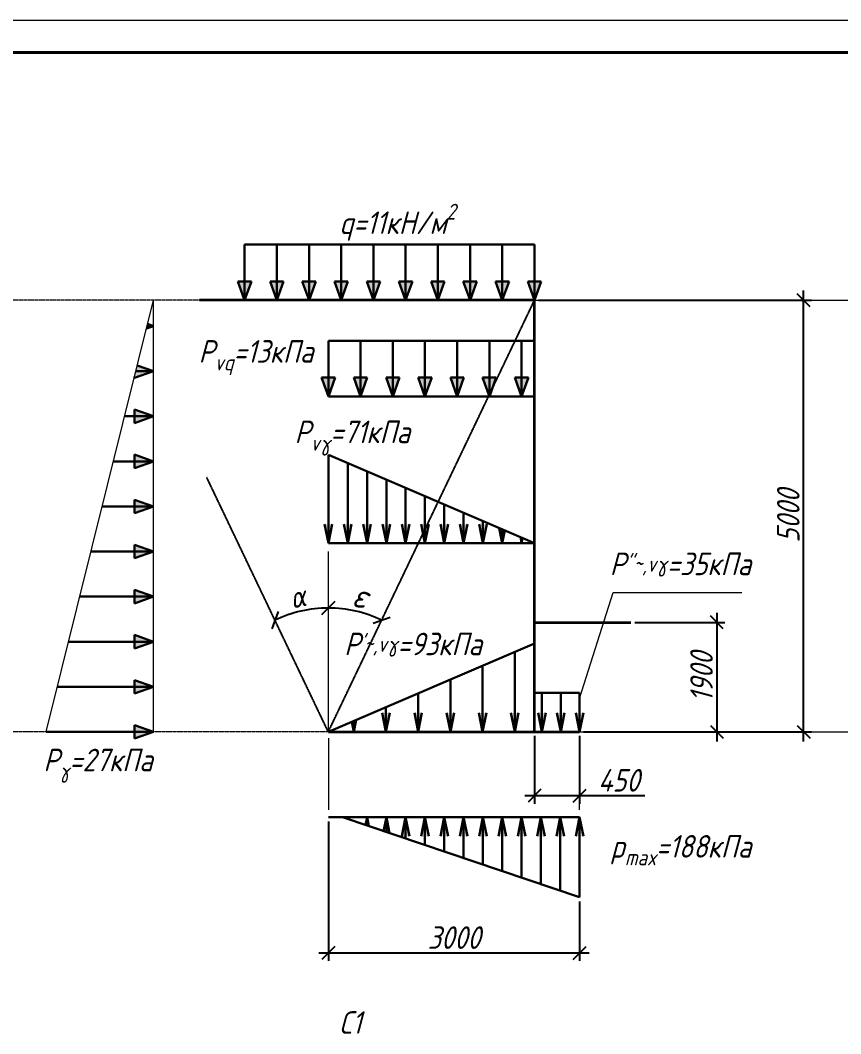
# Model space of a CAD drawing. Header units: millimetres. Extents: x -1004 to 900128, y -352756 to 107728.
# Drawn here: x 429481 to 442215, y -79268 to -63533 of the extents above; entities that cross this region are included whole.
import ezdxf

# ---------------------------------------------------------------- set-up
doc = ezdxf.new("R2010")
doc.units = ezdxf.units.MM
doc.linetypes.add('ACAD_ISO02W100', pattern=[15, 12, -3])
doc.linetypes.add('ACAD_ISO04W100', pattern=[30, 24, -3, 0, -3])
for name, color, linetype, lineweight in [('axles', 152, 'ACAD_ISO04W100', 20), ('basic', 95, 'Continuous', 30), ('frame', 173, 'Continuous', 40), ('hatch', 117, 'ACAD_ISO02W100', 25), ('size', 45, 'Continuous', 20), ('text', 13, 'Continuous', 20), ('thick', 42, 'Continuous', 35), ('thin', 153, 'Continuous', 18)]:
    doc.layers.add(name, color=color, linetype=linetype, lineweight=lineweight)
doc.styles.add('Structures', font='isocpeur.ttf', dxfattribs={"width": 0.85, "oblique": 15})
doc.styles.add('structures 5', font='isocpeur.ttf', dxfattribs={"width": 0.85, "oblique": 15, "height": 5})
doc.dimstyles.new('structures 3.5', dxfattribs={"dimtxt": 3.5, "dimasz": 2, "dimexe": 1.25, "dimexo": 0.625, "dimtad": 1, "dimtxsty": 'Structures', "dimblk": 'OBLIQUE', "dimcen": 2.5, "dimdle": 1.5, "dimadec": 0, "dimazin": 0, "dimtfac": 1, "dimtmove": 0, "dimatfit": 3, "dimfxl": 1, "dimarcsym": 0})

# ---------------------------------------------------------------- blocks, each defined once
blk = doc.blocks.new('_Oblique')
at = {"color": 0, "linetype": 'ByBlock', "lineweight": -2}
blk.add_line((-0.5, -0.5), (0.5, 0.5), dxfattribs=at)
blk = doc.blocks.new('*D807')
at = {"layer": 'Defpoints', "color": 0, "transparency": 16777216}
for p in [(438957.796112358, -72881.13182245078), (438162.4735744719, -74581.13182245078), (440292.5643207263, -74581.13182245078)]:
    blk.add_point(p, dxfattribs=at)
at = {"layer": 'size', "color": 0, "lineweight": -2, "transparency": 16777216}
for p, q in [((440292.5643207263, -72731.13182245078), (440292.5643207263, -74731.13182245078)), ((439020.296112358, -72881.13182245078), (440417.5643207263, -72881.13182245078)), ((438224.9735744719, -74581.13182245078), (440417.5643207263, -74581.13182245078))]:
    blk.add_line(p, q, dxfattribs=at)
at = {"layer": 'size', "color": 0, "lineweight": -2, "transparency": 16777216, "xscale": 200, "yscale": 200, "zscale": 200}
for p, rotation in [((440292.5643207263, -72881.13182245078), 90), ((440292.5643207263, -74581.13182245078), 270)]:
    blk.add_blockref('_Oblique', p, dxfattribs=dict(at, rotation=rotation))
at = {"layer": 'size', "color": 0, "transparency": 16777216, "insert": (440055.0643207262, -73731.1318224509), "char_height": 350, "attachment_point": 5, "rotation": 90, "style": 'Structures'}
blk.add_mtext('1900', dxfattribs=at)
blk = doc.blocks.new('*D808')
at = {"layer": 'Defpoints', "color": 0, "transparency": 16777216}
for p in [(437462.4735744717, -74581.13182245076), (438162.4735744717, -74581.13182245076), (438162.4735744717, -75570.84976366573)]:
    blk.add_point(p, dxfattribs=at)
at = {"layer": 'size', "color": 0, "lineweight": -2, "transparency": 16777216}
for p, q in [((437462.4735744717, -74643.63182245076), (437462.4735744717, -75695.84976366573)), ((438162.4735744717, -74643.63182245076), (438162.4735744717, -75695.84976366573)), ((437312.4735744717, -75570.84976366573), (438162.4735744717, -75570.84976366573)), ((438162.4735744717, -75570.84976366573), (439176.2557918226, -75570.84976366573))]:
    blk.add_line(p, q, dxfattribs=at)
at = {"layer": 'size', "color": 0, "lineweight": -2, "transparency": 16777216, "xscale": 200, "yscale": 200, "zscale": 200, "rotation": 180}
blk.add_blockref('_Oblique', (437462.4735744717, -75570.84976366573), dxfattribs=at)
at = {"layer": 'size', "color": 0, "lineweight": -2, "transparency": 16777216, "xscale": 200, "yscale": 200, "zscale": 200}
blk.add_blockref('_Oblique', (438162.4735744717, -75570.84976366573), dxfattribs=at)
at = {"layer": 'size', "color": 0, "transparency": 16777216, "insert": (438769.3646831471, -75333.34976366573), "char_height": 350, "attachment_point": 5, "style": 'Structures'}
blk.add_mtext('450', dxfattribs=at)
blk = doc.blocks.new('*D809')
at = {"layer": 'Defpoints', "color": 0, "transparency": 16777216}
for p in [(437462.4735744719, -67881.13182245078), (441638.7666124987, -67881.13182245078), (438162.4735744719, -74581.13182245078)]:
    blk.add_point(p, dxfattribs=at)
at = {"layer": 'size', "color": 0, "lineweight": -2, "transparency": 16777216}
for p, q in [((441638.7666124987, -74731.13182245078), (441638.7666124987, -67731.13182245078)), ((437524.9735744719, -67881.13182245078), (441763.7666124987, -67881.13182245078)), ((438224.9735744719, -74581.13182245078), (441763.7666124987, -74581.13182245078))]:
    blk.add_line(p, q, dxfattribs=at)
at = {"layer": 'size', "color": 0, "lineweight": -2, "transparency": 16777216, "xscale": 200, "yscale": 200, "zscale": 200}
for p, rotation in [((441638.7666124987, -67881.13182245078), 90), ((441638.7666124987, -74581.13182245078), 270)]:
    blk.add_blockref('_Oblique', p, dxfattribs=dict(at, rotation=rotation))
at = {"layer": 'size', "color": 0, "transparency": 16777216, "insert": (441401.2666124986, -71231.1318224509), "char_height": 350, "attachment_point": 5, "rotation": 90, "style": 'Structures'}
blk.add_mtext('5000', dxfattribs=at)
blk = doc.blocks.new('*D810')
at = {"layer": 'Defpoints', "color": 0, "transparency": 16777216}
for p in [(437462.4735744716, -67881.13182245076), (434262.4735744717, -71779.98751635358), (434546.856879126, -72680.52506959015), (434262.4735744717, -74581.13182245076), (434262.4735744717, -74581.13182245076)]:
    blk.add_point(p, dxfattribs=at)
at = {"layer": 'size', "color": 0, "lineweight": -2, "transparency": 16777216}
blk.add_arc((434262.4735744717, -74581.13182245076), 1921.764786071757, 64.47030200946747, 89.99999999999991, dxfattribs=at)
at = {"layer": 'size', "color": 0, "lineweight": -2, "transparency": 16777216, "xscale": 200, "yscale": 200, "zscale": 200}
for p, rotation in [((434262.4735744717, -72659.367036379), 179.9999999999999), ((435090.7135979216, -72847.00427335259), 334.4703020094675)]:
    blk.add_blockref('_Oblique', p, dxfattribs=dict(at, rotation=rotation))
at = {"layer": 'size', "color": 0, "transparency": 16777216, "insert": (434765.3550587959, -72466.25042558493), "char_height": 350, "attachment_point": 5, "rotation": 346.62446844601976, "style": 'Structures'}
blk.add_mtext('{\\H1.08333x;ε}', dxfattribs=at)
blk = doc.blocks.new('*D811')
at = {"layer": 'Defpoints', "color": 0, "transparency": 16777216}
for p in [(431062.4735744717, -67881.13182245077), (434262.4735744716, -68131.13182245076), (433978.0902698173, -72680.5250695901), (434262.4735744716, -74581.13182245076), (434262.4735744716, -74581.13182245076)]:
    blk.add_point(p, dxfattribs=at)
at = {"layer": 'size', "color": 0, "lineweight": -2, "transparency": 16777216}
blk.add_arc((434262.4735744716, -74581.13182245076), 1921.764786071808, 90.00000000000007, 115.5296979905329, dxfattribs=at)
at = {"layer": 'size', "color": 0, "lineweight": -2, "transparency": 16777216, "xscale": 200, "yscale": 200, "zscale": 200}
blk.add_blockref('_Oblique', (434262.4735744716, -72659.36703637896), dxfattribs=at)
at = {"layer": 'size', "color": 0, "lineweight": -2, "transparency": 16777216, "xscale": 200, "yscale": 200, "zscale": 200, "rotation": 205.5296979905329}
blk.add_blockref('_Oblique', (433434.2335510218, -72847.00427335256), dxfattribs=at)
at = {"layer": 'size', "color": 0, "transparency": 16777216, "insert": (433786.9948098958, -72482.34509187407), "char_height": 350, "width": 756.4295596564855, "attachment_point": 5, "rotation": 12.764848995266489, "style": 'Structures'}
blk.add_mtext('{\\H0.95833x;α}', dxfattribs=at)
blk = doc.blocks.new('*D760')
at = {"layer": 'Defpoints', "color": 0, "transparency": 16777216}
for p in [(434262.4735744717, -75907.58511154777), (438162.4735744717, -77149.89429488641), (438162.4735744717, -78012.85296172964)]:
    blk.add_point(p, dxfattribs=at)
at = {"layer": 'size', "color": 0, "lineweight": -2, "transparency": 16777216}
for p, q in [((434262.4735744717, -75970.08511154777), (434262.4735744717, -78137.85296172964)), ((438162.4735744717, -77212.39429488641), (438162.4735744717, -78137.85296172964)), ((434112.4735744717, -78012.85296172964), (438312.4735744717, -78012.85296172964))]:
    blk.add_line(p, q, dxfattribs=at)
at = {"layer": 'size', "color": 0, "lineweight": -2, "transparency": 16777216, "xscale": 200, "yscale": 200, "zscale": 200, "rotation": 180}
blk.add_blockref('_Oblique', (434262.4735744717, -78012.85296172964), dxfattribs=at)
at = {"layer": 'size', "color": 0, "lineweight": -2, "transparency": 16777216, "xscale": 200, "yscale": 200, "zscale": 200}
blk.add_blockref('_Oblique', (438162.4735744717, -78012.85296172964), dxfattribs=at)
at = {"layer": 'size', "color": 0, "transparency": 16777216, "insert": (436212.4735744717, -77775.35296172964), "char_height": 350, "attachment_point": 5, "style": 'Structures'}
blk.add_mtext('3000', dxfattribs=at)

msp = doc.modelspace()

# ---------------------------------------------------------------- hatches: boundary and pattern name
at = {"layer": 'basic'}
h = msp.add_hatch(color=256, dxfattribs=at)
h.dxf.hatch_style = 1
h.paths.add_polyline_path([(432857.548402133, -67586.47545958908), (432962.4735744717, -67881.13182245076), (432962.4735744717, -67586.47545958908)])
h.paths.add_polyline_path([(432962.4735744717, -67586.47545958908), (432962.4735744717, -67881.13182245076), (433067.3987468103, -67586.47545958908)])
h = msp.add_hatch(color=256, dxfattribs=at)
h.dxf.hatch_style = 1
h.paths.add_polyline_path([(433357.548402133, -67586.47545958908), (433462.4735744717, -67881.13182245076), (433462.4735744717, -67586.47545958908)])
h.paths.add_polyline_path([(433462.4735744717, -67586.47545958908), (433462.4735744717, -67881.13182245076), (433567.3987468103, -67586.47545958908)])
h = msp.add_hatch(color=256, dxfattribs=at)
h.dxf.hatch_style = 1
h.paths.add_polyline_path([(433857.548402133, -67586.47545958908), (433962.4735744717, -67881.13182245076), (433962.4735744717, -67586.47545958908)])
h.paths.add_polyline_path([(433962.4735744717, -67586.47545958908), (433962.4735744717, -67881.13182245076), (434067.3987468103, -67586.47545958908)])
h = msp.add_hatch(color=256, dxfattribs=at)
h.dxf.hatch_style = 1
h.paths.add_polyline_path([(434357.548402133, -67586.47545958908), (434462.4735744717, -67881.13182245076), (434462.4735744717, -67586.47545958908)])
h.paths.add_polyline_path([(434462.4735744717, -67586.47545958908), (434462.4735744717, -67881.13182245076), (434567.3987468103, -67586.47545958908)])
h = msp.add_hatch(color=256, dxfattribs=at)
h.dxf.hatch_style = 1
h.paths.add_polyline_path([(434857.548402133, -67586.47545958908), (434962.4735744717, -67881.13182245076), (434962.4735744717, -67586.47545958908)])
h.paths.add_polyline_path([(434962.4735744717, -67586.47545958908), (434962.4735744717, -67881.13182245076), (435067.3987468103, -67586.47545958908)])
h = msp.add_hatch(color=256, dxfattribs=at)
h.dxf.hatch_style = 1
h.paths.add_polyline_path([(435357.548402133, -67586.47545958908), (435462.4735744717, -67881.13182245076), (435462.4735744717, -67586.47545958908)])
h.paths.add_polyline_path([(435462.4735744717, -67586.47545958908), (435462.4735744717, -67881.13182245076), (435567.3987468103, -67586.47545958908)])
h = msp.add_hatch(color=256, dxfattribs=at)
h.dxf.hatch_style = 1
h.paths.add_polyline_path([(435857.548402133, -67586.47545958908), (435962.4735744717, -67881.13182245076), (435962.4735744717, -67586.47545958908)])
h.paths.add_polyline_path([(435962.4735744717, -67586.47545958908), (435962.4735744717, -67881.13182245076), (436067.3987468103, -67586.47545958908)])
h = msp.add_hatch(color=256, dxfattribs=at)
h.dxf.hatch_style = 1
h.paths.add_polyline_path([(436357.548402133, -67586.47545958908), (436462.4735744717, -67881.13182245076), (436462.4735744717, -67586.47545958908)])
h.paths.add_polyline_path([(436462.4735744717, -67586.47545958908), (436462.4735744717, -67881.13182245076), (436567.3987468103, -67586.47545958908)])
h = msp.add_hatch(color=256, dxfattribs=at)
h.dxf.hatch_style = 1
h.paths.add_polyline_path([(436857.548402133, -67586.47545958908), (436962.4735744717, -67881.13182245076), (436962.4735744717, -67586.47545958908)])
h.paths.add_polyline_path([(436962.4735744717, -67586.47545958908), (436962.4735744717, -67881.13182245076), (437067.3987468103, -67586.47545958908)])
h = msp.add_hatch(color=256, dxfattribs=at)
h.dxf.hatch_style = 1
h.paths.add_polyline_path([(437357.548402133, -67586.47545958908), (437462.4735744717, -67881.13182245076), (437462.4735744717, -67586.47545958908)])
h.paths.add_polyline_path([(437462.4735744717, -67586.47545958908), (437462.4735744717, -67881.13182245076), (437567.3987468103, -67586.47545958908)])
h = msp.add_hatch(color=256, dxfattribs=at)
h.dxf.hatch_style = 1
h.paths.add_polyline_path([(431456.145855153, -68248.64587994386), (431448.081806865, -68281.13182245076), (431547.3745798705, -68281.13182245076)])
h.paths.add_polyline_path([(431547.3745798705, -68281.13182245076), (431448.081806865, -68281.13182245076), (431438.4539005165, -68319.91775241157)])
h.paths.add_polyline_path([(431547.3745798705, -68981.13182245076), (431274.3194541053, -68981.13182245076), (431262.3167105782, -69029.48476159787), (431287.3514961965, -69073.7243142658)])
h.paths.add_polyline_path([(431296.4955868974, -68891.7954805568), (431274.3194541053, -68981.13182245076), (431547.3745798705, -68981.13182245076)])
h.paths.add_polyline_path([(431262.3167105782, -69029.48476159787), (431252.7182170089, -69068.15220245502), (431252.7182170089, -69086.05699478937), (431287.3514961965, -69073.7243142658)])
h = msp.add_hatch(color=256, dxfattribs=at)
h.dxf.hatch_style = 1
h.paths.add_polyline_path([(434157.548402133, -69079.92885413425), (434262.4735744717, -69374.58521699593), (434262.4735744717, -69079.92885413425)])
h.paths.add_polyline_path([(434262.4735744717, -69079.92885413425), (434262.4735744717, -69374.58521699593), (434367.3987468103, -69079.92885413425)])
h = msp.add_hatch(color=256, dxfattribs=at)
h.dxf.hatch_style = 1
h.paths.add_polyline_path([(434657.548402133, -69079.92885413425), (434762.4735744717, -69374.58521699593), (434762.4735744717, -69079.92885413425)])
h.paths.add_polyline_path([(434762.4735744717, -69079.92885413425), (434762.4735744717, -69374.58521699593), (434867.3987468103, -69079.92885413425)])
h = msp.add_hatch(color=256, dxfattribs=at)
h.dxf.hatch_style = 1
h.paths.add_polyline_path([(435157.548402133, -69079.92885413425), (435262.4735744717, -69374.58521699593), (435262.4735744717, -69079.92885413425)])
h.paths.add_polyline_path([(435262.4735744717, -69079.92885413425), (435262.4735744717, -69374.58521699593), (435367.3987468103, -69079.92885413425)])
h = msp.add_hatch(color=256, dxfattribs=at)
h.dxf.hatch_style = 1
h.paths.add_polyline_path([(435657.548402133, -69079.92885413425), (435762.4735744717, -69374.58521699593), (435762.4735744717, -69079.92885413425)])
h.paths.add_polyline_path([(435762.4735744717, -69079.92885413425), (435762.4735744717, -69374.58521699593), (435867.3987468103, -69079.92885413425)])
h = msp.add_hatch(color=256, dxfattribs=at)
h.dxf.hatch_style = 1
h.paths.add_polyline_path([(436157.548402133, -69079.92885413425), (436262.4735744717, -69374.58521699593), (436262.4735744717, -69079.92885413425)])
h.paths.add_polyline_path([(436262.4735744717, -69079.92885413425), (436262.4735744717, -69374.58521699593), (436367.3987468103, -69079.92885413425)])
h = msp.add_hatch(color=256, dxfattribs=at)
h.dxf.hatch_style = 1
h.paths.add_polyline_path([(436657.548402133, -69079.92885413425), (436762.4735744717, -69374.58521699593), (436762.4735744717, -69079.92885413425)])
h.paths.add_polyline_path([(436762.4735744717, -69079.92885413425), (436762.4735744717, -69374.58521699593), (436867.3987468103, -69079.92885413425)])
h = msp.add_hatch(color=256, dxfattribs=at)
h.dxf.hatch_style = 1
h.paths.add_polyline_path([(437157.548402133, -69079.92885413425), (437262.4735744717, -69374.58521699593), (437262.4735744717, -69079.92885413425)])
h.paths.add_polyline_path([(437262.4735744717, -69079.92885413425), (437262.4735744717, -69374.58521699593), (437367.3987468103, -69079.92885413425)])
h = msp.add_hatch(color=256, dxfattribs=at)
h.dxf.hatch_style = 1
h.paths.add_polyline_path([(431252.7182170089, -69576.20665011214), (431547.3745798705, -69681.13182245076), (431252.7182170089, -69681.13182245076)])
h.paths.add_polyline_path([(431252.7182170089, -69681.13182245076), (431547.3745798705, -69681.13182245076), (431252.7182170089, -69786.05699478937)])
h = msp.add_hatch(color=256, dxfattribs=at)
h.dxf.hatch_style = 1
h.paths.add_polyline_path([(431252.7182170089, -70276.20665011214), (431547.3745798705, -70381.13182245076), (431252.7182170089, -70381.13182245076)])
h.paths.add_polyline_path([(431252.7182170089, -70381.13182245076), (431547.3745798705, -70381.13182245076), (431252.7182170089, -70486.05699478937)])
h = msp.add_hatch(color=256, dxfattribs=at)
h.dxf.hatch_style = 1
h.paths.add_polyline_path([(431252.7182170089, -70976.20665011214), (431547.3745798705, -71081.13182245076), (431252.7182170089, -71081.13182245076)])
h.paths.add_polyline_path([(431252.7182170089, -71081.13182245076), (431547.3745798705, -71081.13182245076), (431252.7182170089, -71186.05699478937)])
h = msp.add_hatch(color=256, dxfattribs=at)
h.dxf.hatch_style = 1
h.paths.add_polyline_path([(434203.7417018359, -71357.29520274926), (434262.4735744717, -71357.29520274926), (434262.4735744717, -71651.95156561094)])
h.paths.add_polyline_path([(434262.4735744717, -71357.29520274926), (434321.2054471074, -71357.29520274926), (434262.4735744717, -71651.95156561094)])
h = msp.add_hatch(color=256, dxfattribs=at)
h.dxf.hatch_style = 1
h.paths.add_polyline_path([(434503.7417018359, -71357.29520274926), (434562.4735744717, -71357.29520274926), (434562.4735744717, -71651.95156561094)])
h.paths.add_polyline_path([(434562.4735744717, -71357.29520274926), (434621.2054471074, -71357.29520274926), (434562.4735744717, -71651.95156561094)])
h = msp.add_hatch(color=256, dxfattribs=at)
h.dxf.hatch_style = 1
h.paths.add_polyline_path([(434803.7417018359, -71357.29520274926), (434862.4735744717, -71357.29520274926), (434862.4735744717, -71651.95156561094)])
h.paths.add_polyline_path([(434862.4735744717, -71357.29520274926), (434921.2054471074, -71357.29520274926), (434862.4735744717, -71651.95156561094)])
h = msp.add_hatch(color=256, dxfattribs=at)
h.dxf.hatch_style = 1
h.paths.add_polyline_path([(435103.7417018359, -71357.29520274926), (435162.4735744717, -71357.29520274926), (435162.4735744717, -71651.95156561094)])
h.paths.add_polyline_path([(435162.4735744717, -71357.29520274926), (435221.2054471074, -71357.29520274926), (435162.4735744717, -71651.95156561094)])
h = msp.add_hatch(color=256, dxfattribs=at)
h.dxf.hatch_style = 1
h.paths.add_polyline_path([(435403.7417018359, -71357.29520274926), (435462.4735744717, -71357.29520274926), (435462.4735744717, -71651.95156561094)])
h.paths.add_polyline_path([(435462.4735744717, -71357.29520274926), (435521.2054471074, -71357.29520274926), (435462.4735744717, -71651.95156561094)])
h = msp.add_hatch(color=256, dxfattribs=at)
h.dxf.hatch_style = 1
h.paths.add_polyline_path([(435703.7417018359, -71357.29520274926), (435762.4735744717, -71357.29520274926), (435762.4735744717, -71651.95156561094)])
h.paths.add_polyline_path([(435762.4735744717, -71357.29520274926), (435821.2054471074, -71357.29520274926), (435762.4735744717, -71651.95156561094)])
h = msp.add_hatch(color=256, dxfattribs=at)
h.dxf.hatch_style = 1
h.paths.add_polyline_path([(436003.7417018359, -71357.29520274926), (436062.4735744717, -71357.29520274926), (436062.4735744717, -71651.95156561094)])
h.paths.add_polyline_path([(436062.4735744717, -71357.29520274926), (436121.2054471074, -71357.29520274926), (436062.4735744717, -71651.95156561094)])
h = msp.add_hatch(color=256, dxfattribs=at)
h.dxf.hatch_style = 1
h.paths.add_polyline_path([(436303.7417018359, -71357.29520274926), (436362.4735744717, -71357.29520274926), (436362.4735744717, -71651.95156561094)])
h.paths.add_polyline_path([(436362.4735744717, -71357.29520274926), (436421.2054471074, -71357.29520274926), (436362.4735744717, -71651.95156561094)])
h = msp.add_hatch(color=256, dxfattribs=at)
h.dxf.hatch_style = 1
h.paths.add_polyline_path([(436603.7417018359, -71357.29520274926), (436662.4735744717, -71357.29520274926), (436662.4735744717, -71651.95156561094)])
h.paths.add_polyline_path([(436662.4735744717, -71357.29520274926), (436721.2054471074, -71357.29520274926), (436662.4735744717, -71651.95156561094)])
h = msp.add_hatch(color=256, dxfattribs=at)
h.dxf.hatch_style = 1
h.paths.add_polyline_path([(437001.8876981433, -71454.2118749583), (436962.4735744717, -71437.2905210421), (436962.4735744717, -71651.95156561094)])
h.paths.add_polyline_path([(436962.4735744717, -71437.2905210421), (436915.6825403829, -71417.2020965342), (436962.4735744717, -71651.95156561094)])
h.paths.add_polyline_path([(437278.2392239403, -71572.85568934988), (437262.4735744717, -71566.0871477834), (437262.4735744717, -71651.95156561094)])
h.paths.add_polyline_path([(437262.4735744717, -71566.0871477834), (437243.7571608361, -71558.05177798023), (437262.4735744717, -71651.95156561094)])
h = msp.add_hatch(color=256, dxfattribs=at)
h.dxf.hatch_style = 1
h.paths.add_polyline_path([(431252.7182170089, -71676.20665011214), (431547.3745798705, -71781.13182245076), (431252.7182170089, -71781.13182245076)])
h.paths.add_polyline_path([(431252.7182170089, -71781.13182245076), (431547.3745798705, -71781.13182245076), (431252.7182170089, -71886.05699478937)])
h = msp.add_hatch(color=256, dxfattribs=at)
h.dxf.hatch_style = 1
h.paths.add_polyline_path([(431252.7182170089, -72376.20665011214), (431547.3745798705, -72481.13182245076), (431252.7182170089, -72481.13182245076)])
h.paths.add_polyline_path([(431252.7182170089, -72481.13182245076), (431547.3745798705, -72481.13182245076), (431252.7182170089, -72586.05699478937)])
h = msp.add_hatch(color=256, dxfattribs=at)
h.dxf.hatch_style = 1
h.paths.add_polyline_path([(431252.7182170089, -73076.20665011214), (431547.3745798705, -73181.13182245076), (431252.7182170089, -73181.13182245076)])
h.paths.add_polyline_path([(431252.7182170089, -73181.13182245076), (431547.3745798705, -73181.13182245076), (431252.7182170089, -73286.05699478937)])
h = msp.add_hatch(color=256, dxfattribs=at)
h.dxf.hatch_style = 1
h.paths.add_polyline_path([(431252.7182170089, -73776.20665011214), (431547.3745798705, -73881.13182245076), (431252.7182170089, -73881.13182245076)])
h.paths.add_polyline_path([(431252.7182170089, -73881.13182245076), (431547.3745798705, -73881.13182245076), (431252.7182170089, -73986.05699478937)])
h = msp.add_hatch(color=256, dxfattribs=at)
h.dxf.hatch_style = 1
h.paths.add_polyline_path([(434692.9655182217, -74396.31212180303), (434656.1266493319, -74412.12786195628), (434656.1266493319, -74581.13182245076)])
h.paths.add_polyline_path([(434656.1266493319, -74412.12786195628), (434625.0956673794, -74425.45014795611), (434656.1266493319, -74581.13182245076)])
h = msp.add_hatch(color=256, dxfattribs=at)
h.dxf.hatch_style = 1
h.paths.add_polyline_path([(435214.8585219677, -74286.47545958908), (435156.1266493319, -74286.47545958908), (435156.1266493319, -74581.13182245076)])
h.paths.add_polyline_path([(435156.1266493319, -74286.47545958908), (435097.3947766961, -74286.47545958908), (435156.1266493319, -74581.13182245076)])
h = msp.add_hatch(color=256, dxfattribs=at)
h.dxf.hatch_style = 1
h.paths.add_polyline_path([(435714.8585219677, -74286.47545958908), (435656.1266493319, -74286.47545958908), (435656.1266493319, -74581.13182245076)])
h.paths.add_polyline_path([(435656.1266493319, -74286.47545958908), (435597.3947766961, -74286.47545958908), (435656.1266493319, -74581.13182245076)])
h = msp.add_hatch(color=256, dxfattribs=at)
h.dxf.hatch_style = 1
h.paths.add_polyline_path([(436214.8585219677, -74286.47545958908), (436156.1266493319, -74286.47545958908), (436156.1266493319, -74581.13182245076)])
h.paths.add_polyline_path([(436156.1266493319, -74286.47545958908), (436097.3947766961, -74286.47545958908), (436156.1266493319, -74581.13182245076)])
h = msp.add_hatch(color=256, dxfattribs=at)
h.dxf.hatch_style = 1
h.paths.add_polyline_path([(436714.8585219677, -74286.47545958908), (436656.1266493319, -74286.47545958908), (436656.1266493319, -74581.13182245076)])
h.paths.add_polyline_path([(436656.1266493319, -74286.47545958908), (436597.3947766961, -74286.47545958908), (436656.1266493319, -74581.13182245076)])
h = msp.add_hatch(color=256, dxfattribs=at)
h.dxf.hatch_style = 1
h.paths.add_polyline_path([(437214.8585219677, -74286.47545958908), (437156.1266493319, -74286.47545958908), (437156.1266493319, -74581.13182245076)])
h.paths.add_polyline_path([(437156.1266493319, -74286.47545958908), (437097.3947766961, -74286.47545958908), (437156.1266493319, -74581.13182245076)])
h = msp.add_hatch(color=256, dxfattribs=at)
h.dxf.hatch_style = 1
h.paths.add_polyline_path([(437635.7845470891, -74286.47545958908), (437577.0526744534, -74286.47545958908), (437577.0526744534, -74581.13182245076)])
h.paths.add_polyline_path([(437577.0526744534, -74286.47545958908), (437518.3208018176, -74286.47545958908), (437577.0526744534, -74581.13182245076)])
h = msp.add_hatch(color=256, dxfattribs=at)
h.dxf.hatch_style = 1
h.paths.add_polyline_path([(437928.4949970982, -74286.47545958908), (437869.7631244625, -74286.47545958908), (437869.7631244625, -74581.13182245076)])
h.paths.add_polyline_path([(437869.7631244625, -74286.47545958908), (437811.0312518267, -74286.47545958908), (437869.7631244625, -74581.13182245076)])
h = msp.add_hatch(color=256, dxfattribs=at)
h.dxf.hatch_style = 1
h.paths.add_polyline_path([(438221.2054471074, -74286.47545958908), (438162.4735744717, -74286.47545958908), (438162.4735744717, -74581.13182245076)])
h.paths.add_polyline_path([(438162.4735744717, -74286.47545958908), (438103.7417018359, -74286.47545958908), (438162.4735744717, -74581.13182245076)])
h = msp.add_hatch(color=256, dxfattribs=at)
h.dxf.hatch_style = 1
h.paths.add_polyline_path([(431252.7182170089, -74476.20665011214), (431547.3745798705, -74581.13182245076), (431252.7182170089, -74581.13182245076)])
h.paths.add_polyline_path([(431252.7182170089, -74581.13182245076), (431547.3745798705, -74581.13182245076), (431252.7182170089, -74686.05699478937)])
h = msp.add_hatch(color=256, dxfattribs=at)
h.dxf.hatch_style = 1
h.paths.add_polyline_path([(435162.4735744717, -75907.58511154777), (435162.4735744717, -76137.14224325166), (435211.530622859, -76153.70311871878)])
h.paths.add_polyline_path([(435162.4735744717, -75907.58511154777), (435119.6022358831, -76122.66956454767), (435162.4735744717, -76137.14224325166)])
h.paths.add_polyline_path([(434862.4735744717, -75907.58511154777), (434862.4735744717, -76035.86703808818), (434889.8878073939, -76045.12164496684)])
h.paths.add_polyline_path([(434862.4735744717, -75907.58511154777), (434838.516061731, -76027.77936469478), (434862.4735744717, -76035.86703808818)])
h.paths.add_polyline_path([(434562.4735744717, -75907.58511154777), (434557.4298875789, -75932.88916484188), (434562.4735744717, -75934.59183292469)])
h.paths.add_polyline_path([(434562.4735744717, -75907.58511154777), (434562.4735744717, -75934.59183292469), (434568.244991929, -75936.54017121495)])
h = msp.add_hatch(color=256, dxfattribs=at)
h.dxf.hatch_style = 1
h.paths.add_polyline_path([(435403.7417018359, -76202.24147440944), (435462.4735744717, -76202.24147440944), (435462.4735744717, -75907.58511154777)])
h.paths.add_polyline_path([(435462.4735744717, -76202.24147440944), (435521.2054471074, -76202.24147440944), (435462.4735744717, -75907.58511154777)])
h = msp.add_hatch(color=256, dxfattribs=at)
h.dxf.hatch_style = 1
h.paths.add_polyline_path([(435703.7417018359, -76202.24147440944), (435762.4735744717, -76202.24147440944), (435762.4735744717, -75907.58511154777)])
h.paths.add_polyline_path([(435762.4735744717, -76202.24147440944), (435821.2054471074, -76202.24147440944), (435762.4735744717, -75907.58511154777)])
h = msp.add_hatch(color=256, dxfattribs=at)
h.dxf.hatch_style = 1
h.paths.add_polyline_path([(436003.7417018359, -76202.24147440944), (436062.4735744717, -76202.24147440944), (436062.4735744717, -75907.58511154777)])
h.paths.add_polyline_path([(436062.4735744717, -76202.24147440944), (436121.2054471074, -76202.24147440944), (436062.4735744717, -75907.58511154777)])
h = msp.add_hatch(color=256, dxfattribs=at)
h.dxf.hatch_style = 1
h.paths.add_polyline_path([(436303.7417018359, -76202.24147440944), (436362.4735744717, -76202.24147440944), (436362.4735744717, -75907.58511154777)])
h.paths.add_polyline_path([(436362.4735744717, -76202.24147440944), (436421.2054471074, -76202.24147440944), (436362.4735744717, -75907.58511154777)])
h = msp.add_hatch(color=256, dxfattribs=at)
h.dxf.hatch_style = 1
h.paths.add_polyline_path([(436603.7417018359, -76202.24147440944), (436662.4735744717, -76202.24147440944), (436662.4735744717, -75907.58511154777)])
h.paths.add_polyline_path([(436662.4735744717, -76202.24147440944), (436721.2054471074, -76202.24147440944), (436662.4735744717, -75907.58511154777)])
h = msp.add_hatch(color=256, dxfattribs=at)
h.dxf.hatch_style = 1
h.paths.add_polyline_path([(436903.7417018359, -76202.24147440944), (436962.4735744717, -76202.24147440944), (436962.4735744717, -75907.58511154777)])
h.paths.add_polyline_path([(436962.4735744717, -76202.24147440944), (437021.2054471074, -76202.24147440944), (436962.4735744717, -75907.58511154777)])
h = msp.add_hatch(color=256, dxfattribs=at)
h.dxf.hatch_style = 1
h.paths.add_polyline_path([(437203.7417018359, -76202.24147440944), (437262.4735744717, -76202.24147440944), (437262.4735744717, -75907.58511154777)])
h.paths.add_polyline_path([(437262.4735744717, -76202.24147440944), (437321.2054471074, -76202.24147440944), (437262.4735744717, -75907.58511154777)])
h = msp.add_hatch(color=256, dxfattribs=at)
h.dxf.hatch_style = 1
h.paths.add_polyline_path([(437503.7417018359, -76202.24147440944), (437562.4735744717, -76202.24147440944), (437562.4735744717, -75907.58511154777)])
h.paths.add_polyline_path([(437562.4735744717, -76202.24147440944), (437621.2054471074, -76202.24147440944), (437562.4735744717, -75907.58511154777)])
h = msp.add_hatch(color=256, dxfattribs=at)
h.dxf.hatch_style = 1
h.paths.add_polyline_path([(437803.7417018359, -76202.24147440944), (437862.4735744717, -76202.24147440944), (437862.4735744717, -75907.58511154777)])
h.paths.add_polyline_path([(437862.4735744717, -76202.24147440944), (437921.2054471074, -76202.24147440944), (437862.4735744717, -75907.58511154777)])
h = msp.add_hatch(color=256, dxfattribs=at)
h.dxf.hatch_style = 1
h.paths.add_polyline_path([(438103.7417018359, -76202.24147440944), (438162.4735744717, -76202.24147440944), (438162.4735744717, -75907.58511154777)])
h.paths.add_polyline_path([(438162.4735744717, -76202.24147440944), (438221.2054471074, -76202.24147440944), (438162.4735744717, -75907.58511154777)])

# ---------------------------------------------------------------- linework, layer by layer
at = {"layer": 'axles', "ltscale": 0.2}
for p, q in [((432260.7574856728, -67881.13182245076), (423232.2392053548, -67881.13182245076)), ((434262.4735744717, -74581.13182245076), (423782.2392053548, -74581.13182245076))]:
    msp.add_line(p, q, dxfattribs=at)
at = {"layer": 'axles', "ltscale": 0.4}
for p, q in [((437462.4735744717, -67881.13182245076), (453819.2765161432, -67881.13182245076)), ((438162.4735744717, -74581.13182245076), (450619.2765161432, -74581.13182245076))]:
    msp.add_line(p, q, dxfattribs=at)
at = {"layer": 'basic'}
for p, q in [((432962.4735744717, -67881.13182245076), (432962.4735744717, -67014.59852451473)), ((437462.4735744717, -67014.59852451473), (432962.4735744717, -67014.59852451472)), ((433462.4735744717, -67881.13182245076), (433462.4735744717, -67014.59852451473)), ((433962.4735744717, -67881.13182245076), (433962.4735744717, -67014.59852451473)), ((434462.4735744717, -67881.13182245076), (434462.4735744717, -67014.59852451473)), ((434962.4735744717, -67881.13182245076), (434962.4735744717, -67014.59852451473)), ((435462.4735744717, -67881.13182245076), (435462.4735744717, -67014.59852451473)), ((435962.4735744717, -67881.13182245076), (435962.4735744717, -67014.59852451473)), ((436462.4735744717, -67881.13182245076), (436462.4735744717, -67014.59852451473)), ((436962.4735744717, -67881.13182245076), (436962.4735744717, -67014.59852451473)), ((437462.4735744717, -67881.13182245076), (437462.4735744717, -67014.59852451473)), ((432962.4735744717, -67881.13182245076), (432857.548402133, -67586.47545958908)), ((433067.3987468103, -67586.47545958908), (432857.548402133, -67586.47545958908)), ((432962.4735744717, -67881.13182245076), (433067.3987468103, -67586.47545958908)), ((433462.4735744717, -67881.13182245076), (433357.548402133, -67586.47545958908)), ((433567.3987468103, -67586.47545958908), (433357.548402133, -67586.47545958908)), ((433462.4735744717, -67881.13182245076), (433567.3987468103, -67586.47545958908)), ((433962.4735744717, -67881.13182245076), (433857.548402133, -67586.47545958908)), ((434067.3987468103, -67586.47545958908), (433857.548402133, -67586.47545958908)), ((433962.4735744717, -67881.13182245076), (434067.3987468103, -67586.47545958908)), ((434462.4735744717, -67881.13182245076), (434357.548402133, -67586.47545958908)), ((434567.3987468103, -67586.47545958908), (434357.548402133, -67586.47545958908)), ((434462.4735744717, -67881.13182245076), (434567.3987468103, -67586.47545958908)), ((434962.4735744717, -67881.13182245076), (434857.548402133, -67586.47545958908)), ((435067.3987468103, -67586.47545958908), (434857.548402133, -67586.47545958908)), ((434962.4735744717, -67881.13182245076), (435067.3987468103, -67586.47545958908)), ((435462.4735744717, -67881.13182245076), (435357.548402133, -67586.47545958908)), ((435567.3987468103, -67586.47545958908), (435357.548402133, -67586.47545958908)), ((435462.4735744717, -67881.13182245076), (435567.3987468103, -67586.47545958908)), ((435962.4735744717, -67881.13182245076), (435857.548402133, -67586.47545958908)), ((436067.3987468103, -67586.47545958908), (435857.548402133, -67586.47545958908)), ((435962.4735744717, -67881.13182245076), (436067.3987468103, -67586.47545958908)), ((436462.4735744717, -67881.13182245076), (436357.548402133, -67586.47545958908)), ((436567.3987468103, -67586.47545958908), (436357.548402133, -67586.47545958908)), ((436462.4735744717, -67881.13182245076), (436567.3987468103, -67586.47545958908)), ((436962.4735744717, -67881.13182245076), (436857.548402133, -67586.47545958908)), ((437067.3987468103, -67586.47545958908), (436857.548402133, -67586.47545958908)), ((436962.4735744717, -67881.13182245076), (437067.3987468103, -67586.47545958908)), ((437462.4735744717, -67881.13182245076), (437357.548402133, -67586.47545958908)), ((437567.3987468103, -67586.47545958908), (437357.548402133, -67586.47545958908)), ((437462.4735744717, -67881.13182245076), (437567.3987468103, -67586.47545958908)), ((431547.3745798705, -68281.13182245076), (431438.4539005165, -68319.91775241157)), ((431547.3745798705, -68281.13182245076), (431448.081806865, -68281.13182245076)), ((431547.3745798705, -68281.13182245076), (431456.145855153, -68248.64587994386)), ((434262.4735744717, -69374.58521699593), (434262.4735744717, -68508.05191905992)), ((434262.4735744717, -68508.05191905992), (437462.4735744717, -68508.05191905992)), ((434762.4735744717, -69374.58521699593), (434762.4735744717, -68508.05191905992)), ((435262.4735744717, -69374.58521699593), (435262.4735744717, -68508.05191905992)), ((435762.4735744717, -69374.58521699593), (435762.4735744717, -68508.05191905992)), ((436262.4735744717, -69374.58521699593), (436262.4735744717, -68508.05191905992)), ((436762.4735744717, -69374.58521699593), (436762.4735744717, -68508.05191905992)), ((437262.4735744717, -69374.58521699593), (437262.4735744717, -68508.05191905992)), ((431547.3745798705, -68981.13182245076), (431296.4955868974, -68891.7954805568)), ((431547.3745798705, -68981.13182245076), (431252.7182170089, -69086.05699478937)), ((431252.7182170089, -69086.05699478937), (431252.7182170089, -69068.15220245504)), ((431547.3745798705, -68981.13182245076), (431274.3194541053, -68981.13182245076)), ((434262.4735744717, -69374.58521699593), (434157.548402133, -69079.92885413425)), ((434367.3987468103, -69079.92885413425), (434157.548402133, -69079.92885413425)), ((434262.4735744717, -69374.58521699593), (434367.3987468103, -69079.92885413425)), ((434762.4735744717, -69374.58521699593), (434657.548402133, -69079.92885413425)), ((434867.3987468103, -69079.92885413425), (434657.548402133, -69079.92885413425)), ((434762.4735744717, -69374.58521699593), (434867.3987468103, -69079.92885413425)), ((435262.4735744717, -69374.58521699593), (435157.548402133, -69079.92885413425)), ((435367.3987468103, -69079.92885413425), (435157.548402133, -69079.92885413425)), ((435262.4735744717, -69374.58521699593), (435367.3987468103, -69079.92885413425)), ((435762.4735744717, -69374.58521699593), (435657.548402133, -69079.92885413425)), ((435867.3987468103, -69079.92885413425), (435657.548402133, -69079.92885413425)), ((435762.4735744717, -69374.58521699593), (435867.3987468103, -69079.92885413425)), ((436262.4735744717, -69374.58521699593), (436157.548402133, -69079.92885413425)), ((436367.3987468103, -69079.92885413425), (436157.548402133, -69079.92885413425)), ((436262.4735744717, -69374.58521699593), (436367.3987468103, -69079.92885413425)), ((436762.4735744717, -69374.58521699593), (436657.548402133, -69079.92885413425)), ((436867.3987468103, -69079.92885413425), (436657.548402133, -69079.92885413425)), ((436762.4735744717, -69374.58521699593), (436867.3987468103, -69079.92885413425)), ((437262.4735744717, -69374.58521699593), (437157.548402133, -69079.92885413425)), ((437367.3987468103, -69079.92885413425), (437157.548402133, -69079.92885413425)), ((437262.4735744717, -69374.58521699593), (437367.3987468103, -69079.92885413425)), ((437462.4735744717, -69374.58521699593), (434262.4735744717, -69374.58521699593)), ((431547.3745798705, -69681.13182245076), (431100.5571013457, -69681.13182245076)), ((431547.3745798705, -69681.13182245076), (431252.7182170089, -69576.20665011214)), ((431252.7182170089, -69786.05699478937), (431252.7182170089, -69576.20665011214)), ((431547.3745798705, -69681.13182245076), (431252.7182170089, -69786.05699478937)), ((431547.3745798705, -70381.13182245076), (431252.7182170089, -70276.20665011214)), ((431252.7182170089, -70486.05699478937), (431252.7182170089, -70276.20665011214)), ((437462.4735744717, -71651.95156561094), (434262.4735744717, -70278.12088037038)), ((434262.4735744717, -71651.95156561094), (434262.4735744717, -70278.12088037038)), ((431547.3745798705, -70381.13182245076), (430926.7947485861, -70381.13182245076)), ((431547.3745798705, -70381.13182245076), (431252.7182170089, -70486.05699478937)), ((434562.4735744717, -71651.95156561094), (434562.4735744717, -70406.91750711168)), ((434862.4735744717, -71651.95156561094), (434862.4735744717, -70535.71413385299)), ((435162.4735744717, -71651.95156561094), (435162.4735744717, -70664.51076059429)), ((435462.4735744717, -71651.95156561094), (435462.4735744717, -70793.30738733559)), ((435762.4735744717, -71651.95156561094), (435762.4735744717, -70922.10401407689)), ((431547.3745798705, -71081.13182245076), (430753.0323958265, -71081.13182245076)), ((431547.3745798705, -71081.13182245076), (431252.7182170089, -70976.20665011214)), ((431252.7182170089, -71186.05699478937), (431252.7182170089, -70976.20665011214)), ((431547.3745798705, -71081.13182245076), (431252.7182170089, -71186.05699478937)), ((436062.4735744717, -71651.95156561094), (436062.4735744717, -71050.90064081819)), ((436362.4735744717, -71651.95156561094), (436362.4735744717, -71179.6972675595)), ((434262.4735744717, -71651.95156561094), (434203.7417018359, -71357.29520274926)), ((434262.4735744717, -71651.95156561094), (434321.2054471074, -71357.29520274926)), ((434562.4735744717, -71651.95156561094), (434503.7417018359, -71357.29520274926)), ((434562.4735744717, -71651.95156561094), (434621.2054471074, -71357.29520274926)), ((434862.4735744717, -71651.95156561094), (434803.7417018359, -71357.29520274926)), ((434862.4735744717, -71651.95156561094), (434921.2054471074, -71357.29520274926)), ((435162.4735744717, -71651.95156561094), (435103.7417018359, -71357.29520274926)), ((435162.4735744717, -71651.95156561094), (435221.2054471074, -71357.29520274926)), ((435462.4735744717, -71651.95156561094), (435403.7417018359, -71357.29520274926)), ((435462.4735744717, -71651.95156561094), (435521.2054471074, -71357.29520274926)), ((435762.4735744717, -71651.95156561094), (435703.7417018359, -71357.29520274926)), ((435762.4735744717, -71651.95156561094), (435821.2054471074, -71357.29520274926)), ((436062.4735744717, -71651.95156561094), (436003.7417018359, -71357.29520274926)), ((436062.4735744717, -71651.95156561094), (436121.2054471074, -71357.29520274926)), ((436362.4735744717, -71651.95156561094), (436303.7417018359, -71357.29520274926)), ((436362.4735744717, -71651.95156561094), (436421.2054471074, -71357.29520274926)), ((436662.4735744717, -71651.95156561094), (436603.7417018359, -71357.29520274926)), ((436662.4735744717, -71651.95156561094), (436662.4735744717, -71308.4938943008)), ((436662.4735744717, -71651.95156561094), (436721.2054471074, -71357.29520274926)), ((436962.4735744717, -71651.95156561094), (436915.6825403829, -71417.20209653421)), ((436962.4735744717, -71651.95156561094), (436962.4735744717, -71437.2905210421)), ((436962.4735744717, -71651.95156561094), (437001.8876981433, -71454.2118749583)), ((437262.4735744717, -71651.95156561094), (437243.7571608361, -71558.05177798025)), ((437262.4735744717, -71651.95156561094), (437262.4735744717, -71566.0871477834)), ((437262.4735744717, -71651.95156561094), (437278.2392239403, -71572.85568934989)), ((431547.3745798705, -71781.13182245076), (431252.7182170089, -71676.20665011214)), ((431252.7182170089, -71886.05699478937), (431252.7182170089, -71676.20665011214)), ((437462.4735744717, -71651.95156561094), (434262.4735744717, -71651.95156561094)), ((431547.3745798705, -71781.13182245076), (430579.2700430668, -71781.13182245076)), ((431547.3745798705, -71781.13182245076), (431252.7182170089, -71886.05699478937)), ((431547.3745798705, -72481.13182245076), (431252.7182170089, -72376.20665011214)), ((431252.7182170089, -72586.05699478937), (431252.7182170089, -72376.20665011214)), ((431547.3745798705, -72481.13182245076), (430405.5076903072, -72481.13182245076)), ((431547.3745798705, -72481.13182245076), (431252.7182170089, -72586.05699478937)), ((431547.3745798705, -73181.13182245076), (431252.7182170089, -73076.20665011214)), ((431252.7182170089, -73286.05699478937), (431252.7182170089, -73076.20665011214)), ((431547.3745798705, -73181.13182245076), (430231.7453375476, -73181.13182245076)), ((431547.3745798705, -73181.13182245076), (431252.7182170089, -73286.05699478937)), ((434262.4735744717, -74581.13182245076), (437462.4735744717, -73207.3011372102)), ((437156.1266493319, -74581.13182245076), (437156.1266493319, -73338.82263911211)), ((436656.1266493319, -74581.13182245076), (436656.1266493319, -73553.48368368094)), ((431547.3745798705, -73881.13182245076), (431252.7182170089, -73776.20665011214)), ((431252.7182170089, -73986.05699478937), (431252.7182170089, -73776.20665011214)), ((436156.1266493319, -74581.13182245076), (436156.1266493319, -73768.14472824978)), ((431547.3745798705, -73881.13182245076), (430057.982984788, -73881.13182245076)), ((431547.3745798705, -73881.13182245076), (431252.7182170089, -73986.05699478937)), ((435656.1266493319, -74581.13182245076), (435656.1266493319, -73982.80577281862)), ((438162.4735744717, -73973.53000025132), (437462.4735744717, -73973.53000025132)), ((437577.0526744534, -74581.13182245076), (437577.0526744534, -73973.53000025132)), ((437869.7631244625, -74581.13182245076), (437869.7631244625, -73973.53000025132)), ((438162.4735744717, -74581.13182245076), (438162.4735744717, -73973.53000025132)), ((435156.1266493319, -74581.13182245076), (435156.1266493319, -74197.46681738745)), ((434656.1266493319, -74581.13182245076), (434692.9655182217, -74396.31212180303)), ((434656.1266493319, -74581.13182245076), (434656.1266493319, -74412.12786195628)), ((435156.1266493319, -74581.13182245076), (435097.3947766961, -74286.47545958908)), ((435156.1266493319, -74581.13182245076), (435214.8585219677, -74286.47545958908)), ((435656.1266493319, -74581.13182245076), (435597.3947766961, -74286.47545958908)), ((435656.1266493319, -74581.13182245076), (435714.8585219677, -74286.47545958908)), ((436156.1266493319, -74581.13182245076), (436097.3947766961, -74286.47545958908)), ((436156.1266493319, -74581.13182245076), (436214.8585219677, -74286.47545958908)), ((436656.1266493319, -74581.13182245076), (436597.3947766961, -74286.47545958908)), ((436656.1266493319, -74581.13182245076), (436714.8585219677, -74286.47545958908)), ((437156.1266493319, -74581.13182245076), (437097.3947766961, -74286.47545958908)), ((437156.1266493319, -74581.13182245076), (437214.8585219677, -74286.47545958908)), ((437577.0526744534, -74581.13182245076), (437518.3208018176, -74286.47545958908)), ((437577.0526744534, -74581.13182245076), (437635.7845470891, -74286.47545958908)), ((437869.7631244625, -74581.13182245076), (437811.0312518267, -74286.47545958908)), ((437869.7631244625, -74581.13182245076), (437928.4949970982, -74286.47545958908)), ((438162.4735744717, -74581.13182245076), (438103.7417018359, -74286.47545958908)), ((438162.4735744717, -74581.13182245076), (438221.2054471074, -74286.47545958908)), ((431547.3745798705, -74581.13182245076), (429884.2206320283, -74581.13182245076)), ((431547.3745798705, -74581.13182245076), (431252.7182170089, -74476.20665011214)), ((431252.7182170089, -74686.05699478937), (431252.7182170089, -74476.20665011214)), ((431547.3745798705, -74581.13182245076), (431252.7182170089, -74686.05699478937)), ((434656.1266493319, -74581.13182245076), (434625.0956673794, -74425.45014795611)), ((438162.4735744717, -75907.58511154777), (434262.4735744717, -75907.58511154777)), ((434482.4735744717, -75907.58511154777), (438162.4735744717, -77149.89429488641)), ((434562.4735744717, -75907.58511154777), (434557.4298875789, -75932.88916484188)), ((434562.4735744717, -75907.58511154777), (434562.4735744717, -75934.59183292469)), ((434562.4735744717, -75907.58511154777), (434568.244991929, -75936.54017121496)), ((434862.4735744717, -75907.58511154777), (434838.516061731, -76027.77936469478)), ((434862.4735744717, -75907.58511154777), (434862.4735744717, -76035.86703808818)), ((434862.4735744717, -75907.58511154777), (434889.8878073939, -76045.12164496686)), ((435162.4735744717, -75907.58511154777), (435119.6022358831, -76122.66956454769)), ((435162.4735744717, -75907.58511154777), (435162.4735744717, -76137.14224325166)), ((435162.4735744717, -75907.58511154777), (435211.530622859, -76153.70311871878)), ((435462.4735744717, -75907.58511154777), (435403.7417018359, -76202.24147440944)), ((435462.4735744717, -75907.58511154777), (435462.4735744717, -76238.41744841513)), ((435462.4735744717, -75907.58511154777), (435521.2054471074, -76202.24147440944)), ((435762.4735744717, -75907.58511154777), (435703.7417018359, -76202.24147440944)), ((435762.4735744717, -75907.58511154777), (435762.4735744717, -76339.6926535786)), ((435762.4735744717, -75907.58511154777), (435821.2054471074, -76202.24147440944)), ((436062.4735744717, -75907.58511154777), (436003.7417018359, -76202.24147440944)), ((436062.4735744717, -75907.58511154777), (436062.4735744717, -76440.96785874208)), ((436062.4735744717, -75907.58511154777), (436121.2054471074, -76202.24147440944)), ((436362.4735744717, -75907.58511154777), (436303.7417018359, -76202.24147440944)), ((436362.4735744717, -75907.58511154777), (436362.4735744717, -76542.24306390555)), ((436362.4735744717, -75907.58511154777), (436421.2054471074, -76202.24147440944)), ((436662.4735744717, -75907.58511154777), (436603.7417018359, -76202.24147440944)), ((436662.4735744717, -75907.58511154777), (436662.4735744717, -76643.51826906903)), ((436662.4735744717, -75907.58511154777), (436721.2054471074, -76202.24147440944)), ((436962.4735744717, -75907.58511154777), (436903.7417018359, -76202.24147440944)), ((436962.4735744717, -75907.58511154777), (436962.4735744717, -76744.79347423252)), ((436962.4735744717, -75907.58511154777), (437021.2054471074, -76202.24147440944)), ((437262.4735744717, -75907.58511154777), (437203.7417018359, -76202.24147440944)), ((437262.4735744717, -75907.58511154777), (437262.4735744717, -76846.06867939599)), ((437262.4735744717, -75907.58511154777), (437321.2054471074, -76202.24147440944)), ((437562.4735744717, -75907.58511154777), (437503.7417018359, -76202.24147440944)), ((437562.4735744717, -75907.58511154777), (437562.4735744717, -76947.34388455946)), ((437562.4735744717, -75907.58511154777), (437621.2054471074, -76202.24147440944)), ((437862.4735744717, -75907.58511154777), (437803.7417018359, -76202.24147440944)), ((437862.4735744717, -75907.58511154777), (437862.4735744717, -77048.61908972294)), ((437862.4735744717, -75907.58511154777), (437921.2054471074, -76202.24147440944)), ((438162.4735744717, -75907.58511154777), (438103.7417018359, -76202.24147440944)), ((438162.4735744717, -75907.58511154777), (438162.4735744717, -77149.89429488641)), ((438162.4735744717, -75907.58511154777), (438221.2054471074, -76202.24147440944))]:
    msp.add_line(p, q, dxfattribs=at)
at = {"layer": 'frame'}
msp.add_line((417780.2789730921, -64033.0991490192), (474680.2789730921, -64033.0991490192), dxfattribs=at)
at = {"layer": 'hatch', "ltscale": 0.3}
for q in [(437462.4735744717, -67881.13182245076), (432376.736417796, -70632.86965066113)]:
    msp.add_line((434262.4735744717, -74581.13182245076), q, dxfattribs=at)
at = {"layer": 'thick'}
for p, q in [((437462.4735744717, -67881.13182245076), (432260.7574856728, -67881.13182245076)), ((437462.4735744717, -74581.13182245076), (437462.4735744717, -67881.13182245076)), ((437462.4735744717, -72881.13182245076), (438957.7961123578, -72881.13182245076)), ((434262.4735744717, -74581.13182245076), (438162.4735744717, -74581.13182245076))]:
    msp.add_line(p, q, dxfattribs=at)
at = {"layer": 'thin'}
for p, q in [((415780.2789730921, -63533.0991490192), (475180.2789730921, -63533.0991490192)), ((429884.2206320283, -74581.13182245076), (431547.3745798705, -67881.13182245076)), ((431547.3745798705, -74581.13182245076), (431547.3745798705, -67881.13182245076)), ((438162.4735744717, -74061.88745108276), (438684.1008466098, -72415.18482023675)), ((438684.1008466098, -72415.18482023675), (440678.5901256732, -72415.18482023675)), ((434262.4735744717, -74678.32324190788), (434262.4735744717, -75793.51649499768)), ((438162.4735744717, -75793.51649499768), (438162.4735744717, -74860.52716148733))]:
    msp.add_line(p, q, dxfattribs=at)
at = {"layer": 'thin', "ltscale": 0.4}
msp.add_line((434262.4735744717, -74581.13182245076), (434262.4735744717, -71779.98751635358), dxfattribs=at)
at = {"layer": 'thin'}
for points in [[(437462.4735744717, -67881.13182245076), (432260.7574856728, -67881.13182245076)], [(437462.4735744717, -72881.13182245076), (438957.7961123578, -72881.13182245076)]]:
    msp.add_lwpolyline(points, dxfattribs=at)

# ---------------------------------------------------------------- texts
at = {"layer": 'text', "char_height": 350, "attachment_point": 5}
for s, insert, width, style in [('\\A1;q=11кН/м{\\H0.7x;\\S2^ ;}', (435333.7266524398, -66669.91538567955), 2511.65501820283, 'structures 5'), ('\\A1;P{\\H0.7x;\\S^ vq;\\H1.42857x;=13кПа}', (433140.109716471, -68734.04388507777), 878.3572801997943, 'structures 5'), ('\\A1;P{\\H0.7x;\\S^ vγ;\\H1.42857x;=71кПа}', (434634.9091980945, -69983.621332743), 878.3572801997943, 'structures 5'), ('\\A1;P{\\H0.7x;\\S"~,vγ;\\H1.42857x;=35кПа}', (439727.5509835838, -72010.28892661823), 878.3572801997943, 'structures 5'), ("\\A1;P{\\H0.7x;\\S'~,vγ;\\H1.42857x;=93кПа}", (435577.0436465647, -73253.8579677513), 878.3572801997943, 'structures 5'), ('\\A1;P{\\H0.67083x;\\S^ γ;}=27кПа', (430687.7003323628, -75071.00149928551), 1953.359422419468, 'structures 5'), ('\\A1;p{\\H0.7x;\\S^ max;}=188кПа', (439735.3703975663, -76417.76594599146), 1724.155032845258, 'structures 5'), ('С1', (434604.0475232794, -79093.32889719619), 793.6785489198519, 'Structures')]:
    msp.add_mtext(s, dxfattribs=dict(at, insert=insert, width=width, style=style))

# ---------------------------------------------------------------- dimensions: what is measured, and where the dimension line sits
at = {"layer": 'size'}
for base, p1, p2, text, picture, middle in [((441638.7666124987, -67881.13182245078), (438162.4735744717, -74581.13182245076), (437462.4735744717, -67881.13182245076), '5000', '*D809', (441401.2666124986, -71231.1318224509)), ((440292.5643207263, -74581.13182245078), (438957.7961123578, -72881.13182245076), (438162.4735744717, -74581.13182245076), '1900', '*D807', (440055.0643207262, -73731.1318224509))]:
    dim = msp.add_linear_dim(base=base, p1=p1, p2=p2, angle=90, text=text, dimstyle='structures 3.5', dxfattribs=at)
    dim.commit()
    dim.dimension.update_dxf_attribs({"geometry": picture, "text_midpoint": middle})
dim = msp.add_angular_dim_2l(base=(433978.0902698173, -72680.5250695901), line1=((434262.4735744717, -74581.13182245076), (431062.4735744717, -67881.13182245076)), line2=((434262.4735744717, -74581.13182245076), (434262.4735744717, -68131.13182245076)), text='{\\H0.95833x;α}', dimstyle='structures 3.5', override={"dimscale": 0, "dimblk1": 'Oblique', "dimblk2": 'Oblique', "dimsah": 1}, dxfattribs=at)
dim.commit()
dim.dimension.update_dxf_attribs({"geometry": '*D811', "text_midpoint": (433786.9948098957, -72482.34509187404)})
dim = msp.add_angular_dim_2l(base=(434546.856879126, -72680.52506959015), line1=((434262.4735744717, -74581.13182245076), (437462.4735744717, -67881.13182245076)), line2=((434262.4735744717, -74581.13182245076), (434262.4735744717, -71779.98751635358)), text='{\\H1.08333x;ε}', dimstyle='structures 3.5', override={"dimscale": 0, "dimblk1": 'Oblique', "dimblk2": 'Oblique', "dimsah": 1}, dxfattribs=at)
dim.commit()
dim.dimension.update_dxf_attribs({"geometry": '*D810', "text_midpoint": (434707.0401377221, -72711.49537013573), "dimtype": 162})
for base, p1, p2, text, picture, middle in [((438162.4735744717, -75570.84976366573), (437462.4735744717, -74581.13182245076), (438162.4735744717, -74581.13182245076), '450', '*D808', (438769.3646831471, -75333.34976366573)), ((438162.4735744717, -78012.85296172964), (434262.4735744717, -75907.58511154777), (438162.4735744717, -77149.89429488641), '3000', '*D760', (436212.4735744717, -77775.35296172964))]:
    dim = msp.add_linear_dim(base=base, p1=p1, p2=p2, text=text, dimstyle='structures 3.5', dxfattribs=at)
    dim.commit()
    dim.dimension.update_dxf_attribs({"geometry": picture, "text_midpoint": middle})

doc.saveas('drawing.dxf')
